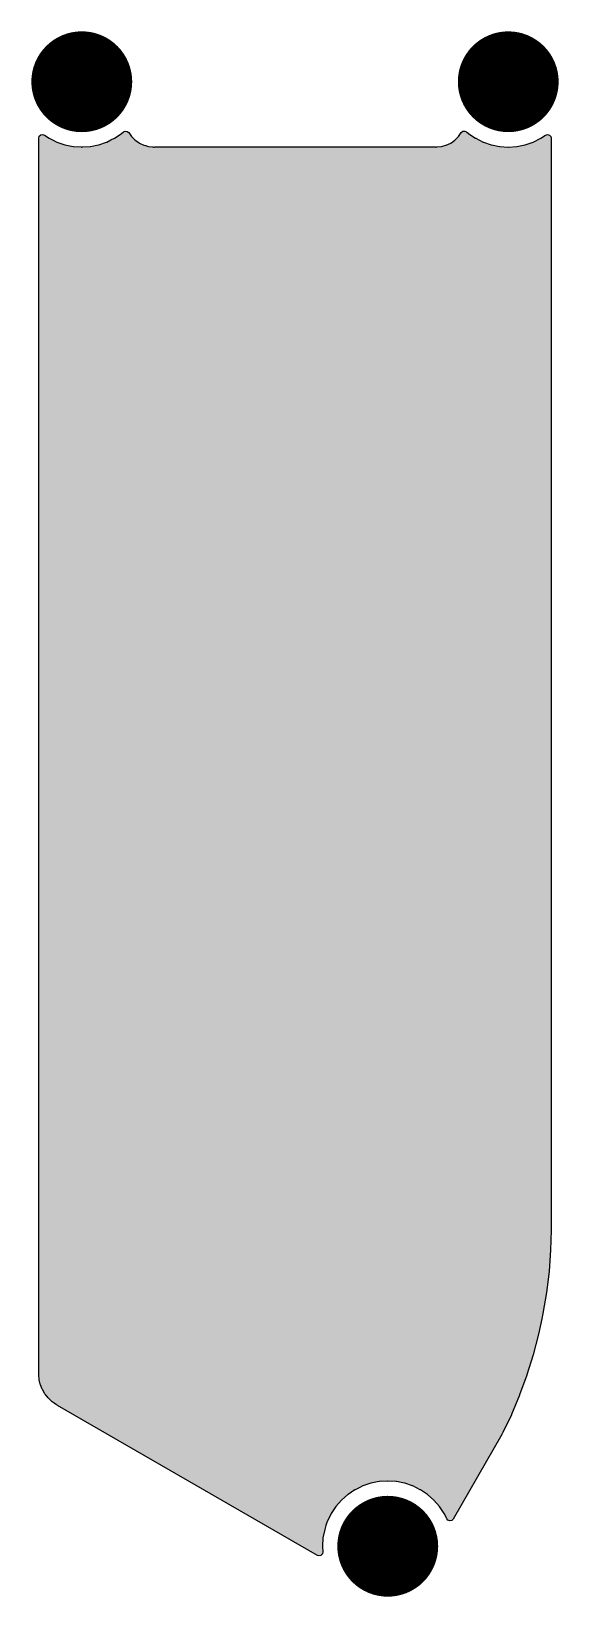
# Model space of a CAD drawing. Header units: inches. Extents: x 0 to 0.72, y 0 to 2.14.
import ezdxf

# ---------------------------------------------------------------- set-up
doc = ezdxf.new("R2010")
doc.units = ezdxf.units.IN
doc.header["$MEASUREMENT"] = 0
doc.layers.add('Pen 1', color=7, linetype='Continuous')

msp = doc.modelspace()

# ---------------------------------------------------------------- hatches: boundary and pattern name
at = {"layer": 'Pen 1'}
msp.add_hatch(color=0, dxfattribs=at).paths.add_polyline_path([(0.1309, 2.0004), (0.1329, 1.9987), (0.1367, 1.9933), (0.1417, 1.9884), (0.1418, 1.9882), (0.1418, 1.9882), (0.1452, 1.9859), (0.1474, 1.9844), (0.1536, 1.9815), (0.1557, 1.9809), (0.1601, 1.9797), (0.1601, 1.9797), (0.1604, 1.9797), (0.1655, 1.9792), (0.1658, 1.9792), (0.1668, 1.979), (0.167, 1.979), (0.1671, 1.979), (0.1671, 1.979), (0.1673, 1.979), (0.1675, 1.979), (0.1675, 1.979), (0.1684, 1.9792), (0.1691, 1.9792), (0.3822, 1.9792), (0.5503, 1.9792), (0.5511, 1.9792), (0.5519, 1.979), (0.5521, 1.979), (0.5521, 1.979), (0.5521, 1.979), (0.5524, 1.979), (0.5528, 1.9791), (0.5532, 1.9791), (0.5535, 1.9792), (0.5591, 1.9797), (0.5593, 1.9797), (0.5595, 1.9797), (0.5595, 1.9797), (0.5658, 1.9814), (0.5658, 1.9814), (0.566, 1.9815), (0.5723, 1.9844), (0.578, 1.9884), (0.5829, 1.9933), (0.583, 1.9935), (0.583, 1.9935), (0.5867, 1.9988), (0.5889, 2.0005), (0.5917, 2.0008), (0.594, 1.9996), (0.5964, 1.9975), (0.5964, 1.9975), (0.5965, 1.9974), (0.5967, 1.9973), (0.5967, 1.9973), (0.6039, 1.9925), (0.6062, 1.991), (0.6064, 1.9909), (0.6064, 1.9909), (0.6064, 1.9909), (0.6167, 1.9858), (0.6168, 1.9858), (0.6168, 1.9858), (0.6276, 1.9821), (0.6276, 1.9821), (0.6277, 1.9821), (0.6279, 1.982), (0.6279, 1.982), (0.639, 1.9798), (0.639, 1.9798), (0.6392, 1.9798), (0.6393, 1.9798), (0.6393, 1.9798), (0.6506, 1.979), (0.6508, 1.979), (0.651, 1.979), (0.6623, 1.9798), (0.6623, 1.9798), (0.6624, 1.9798), (0.6626, 1.9798), (0.6626, 1.9798), (0.6737, 1.982), (0.6737, 1.982), (0.6739, 1.9821), (0.674, 1.9821), (0.674, 1.9821), (0.6847, 1.9858), (0.6847, 1.9858), (0.6849, 1.9858), (0.6952, 1.9909), (0.6952, 1.9909), (0.6952, 1.9909), (0.6953, 1.991), (0.7018, 1.9953), (0.7045, 1.9961), (0.7072, 1.9954), (0.709, 1.9933), (0.7095, 1.9911), (0.7095, 0.5038), (0.7094, 0.503), (0.7093, 0.5022), (0.7094, 0.5012), (0.7095, 0.5005), (0.7086, 0.4731), (0.7086, 0.4729), (0.7064, 0.4442), (0.7064, 0.444), (0.7029, 0.4154), (0.7029, 0.4152), (0.6982, 0.3868), (0.6981, 0.3866), (0.6965, 0.3792), (0.6921, 0.3585), (0.692, 0.3583), (0.6847, 0.3304), (0.6847, 0.3302), (0.6761, 0.3028), (0.676, 0.3025), (0.6662, 0.2755), (0.6662, 0.2753), (0.6552, 0.2487), (0.6551, 0.2485), (0.6436, 0.224), (0.6431, 0.2232), (0.6427, 0.2227), (0.6426, 0.2223), (0.6426, 0.2223), (0.6426, 0.2222), (0.6422, 0.2214), (0.5757, 0.1061), (0.5737, 0.1042), (0.5709, 0.1037), (0.5683, 0.1047), (0.5669, 0.1064), (0.5636, 0.1133), (0.5636, 0.1133), (0.5635, 0.1134), (0.557, 0.1231), (0.5569, 0.1232), (0.5569, 0.1232), (0.5494, 0.1317), (0.5493, 0.1319), (0.5492, 0.132), (0.5407, 0.1394), (0.5407, 0.1394), (0.5406, 0.1395), (0.5404, 0.1396), (0.5404, 0.1396), (0.531, 0.1459), (0.5309, 0.146), (0.5307, 0.1461), (0.5307, 0.1461), (0.5254, 0.1487), (0.5204, 0.1512), (0.5203, 0.1512), (0.5095, 0.1549), (0.5095, 0.1549), (0.5094, 0.1549), (0.5092, 0.155), (0.5092, 0.155), (0.4981, 0.1572), (0.4981, 0.1572), (0.498, 0.1572), (0.4978, 0.1572), (0.4978, 0.1572), (0.4865, 0.1579), (0.4863, 0.158), (0.4862, 0.1579), (0.4749, 0.1572), (0.4749, 0.1572), (0.4747, 0.1572), (0.4745, 0.1572), (0.4745, 0.1572), (0.4634, 0.155), (0.4634, 0.155), (0.4633, 0.1549), (0.4631, 0.1549), (0.4631, 0.1549), (0.4524, 0.1512), (0.4522, 0.1512), (0.4473, 0.1487), (0.4419, 0.1461), (0.4419, 0.1461), (0.4418, 0.146), (0.4416, 0.1459), (0.4322, 0.1396), (0.4322, 0.1396), (0.4321, 0.1395), (0.432, 0.1394), (0.432, 0.1394), (0.4234, 0.132), (0.4233, 0.1319), (0.4232, 0.1317), (0.4157, 0.1232), (0.4157, 0.1232), (0.4156, 0.1231), (0.4092, 0.1134), (0.404, 0.103), (0.4039, 0.1028), (0.4039, 0.1028), (0.4021, 0.0973), (0.4003, 0.0919), (0.398, 0.0805), (0.3972, 0.0689), (0.3972, 0.0687), (0.3972, 0.0687), (0.3977, 0.0611), (0.3971, 0.0584), (0.3951, 0.0565), (0.3924, 0.0559), (0.3903, 0.0565), (0.0359, 0.2612), (0.0353, 0.2616), (0.0348, 0.262), (0.0348, 0.262), (0.0345, 0.2622), (0.0342, 0.2624), (0.0342, 0.2624), (0.034, 0.2624), (0.0331, 0.2629), (0.0312, 0.2642), (0.0286, 0.266), (0.028, 0.2665), (0.0233, 0.2709), (0.0228, 0.2714), (0.0187, 0.2765), (0.0183, 0.2771), (0.0151, 0.2827), (0.0148, 0.2833), (0.0124, 0.2893), (0.0122, 0.29), (0.0107, 0.2963), (0.0106, 0.2971), (0.0102, 0.3023), (0.0103, 0.3029), (0.0103, 0.3029), (0.0103, 0.3033), (0.0103, 0.3036), (0.0102, 0.3049), (0.0101, 0.3055), (0.0101, 0.5038), (0.0101, 1.9911), (0.0109, 1.9938), (0.013, 1.9956), (0.0158, 1.996), (0.0178, 1.9953), (0.0243, 1.9909), (0.0244, 1.9909), (0.0244, 1.9909), (0.0291, 1.9886), (0.0347, 1.9858), (0.0349, 1.9857), (0.0349, 1.9857), (0.0456, 1.9821), (0.0456, 1.9821), (0.0458, 1.982), (0.0459, 1.982), (0.0459, 1.982), (0.0571, 1.9798), (0.0571, 1.9798), (0.0572, 1.9798), (0.0574, 1.9798), (0.0574, 1.9798), (0.068, 1.9791), (0.0686, 1.979), (0.0687, 1.979), (0.0689, 1.979), (0.069, 1.979), (0.0691, 1.979), (0.0697, 1.9791), (0.0803, 1.9798), (0.0803, 1.9798), (0.0805, 1.9798), (0.0806, 1.9798), (0.0806, 1.9798), (0.0918, 1.982), (0.0918, 1.982), (0.0919, 1.982), (0.0921, 1.9821), (0.0921, 1.9821), (0.1028, 1.9857), (0.1028, 1.9857), (0.103, 1.9858), (0.1086, 1.9886), (0.1133, 1.9909), (0.1133, 1.9909), (0.1134, 1.9909), (0.1199, 1.9953), (0.123, 1.9973), (0.123, 1.9973), (0.1231, 1.9974), (0.1232, 1.9975), (0.1232, 1.9975), (0.1256, 1.9996), (0.1281, 2.0008)])

# ---------------------------------------------------------------- linework, layer by layer
at = {"layer": 'Pen 1', "color": 0}
for points in [[(0.0344, 2.0681, 0.0688, 0.0688, 1), (0.1033, 2.0681, 0.0688, 0.0688, 1), (0.0344, 2.0681, 0.0688, 0.0688, 0)], [(0.6164, 2.0681, 0.0688, 0.0688, 1), (0.6852, 2.0681, 0.0688, 0.0688, 1), (0.6164, 2.0681, 0.0688, 0.0688, 0)], [(0.4519, 0.0689, 0.0688, 0.0688, 1), (0.5208, 0.0689, 0.0688, 0.0688, 1), (0.4519, 0.0689, 0.0688, 0.0688, 0)]]:
    msp.add_lwpolyline(points, format="xyseb", dxfattribs=at)
msp.add_lwpolyline([(0.1309, 2.0004), (0.1329, 1.9987), (0.1367, 1.9933), (0.1417, 1.9884), (0.1418, 1.9882), (0.1418, 1.9882), (0.1452, 1.9859), (0.1474, 1.9844), (0.1536, 1.9815), (0.1557, 1.9809), (0.1601, 1.9797), (0.1601, 1.9797), (0.1604, 1.9797), (0.1655, 1.9792), (0.1658, 1.9792), (0.1668, 1.979), (0.167, 1.979), (0.1671, 1.979), (0.1671, 1.979), (0.1673, 1.979), (0.1675, 1.979), (0.1675, 1.979), (0.1684, 1.9792), (0.1691, 1.9792), (0.3822, 1.9792), (0.5503, 1.9792), (0.5511, 1.9792), (0.5519, 1.979), (0.5521, 1.979), (0.5521, 1.979), (0.5521, 1.979), (0.5524, 1.979), (0.5528, 1.9791), (0.5532, 1.9791), (0.5535, 1.9792), (0.5591, 1.9797), (0.5593, 1.9797), (0.5595, 1.9797), (0.5595, 1.9797), (0.5658, 1.9814), (0.5658, 1.9814), (0.566, 1.9815), (0.5723, 1.9844), (0.578, 1.9884), (0.5829, 1.9933), (0.583, 1.9935), (0.583, 1.9935), (0.5867, 1.9988), (0.5889, 2.0005), (0.5917, 2.0008), (0.594, 1.9996), (0.5964, 1.9975), (0.5964, 1.9975), (0.5965, 1.9974), (0.5967, 1.9973), (0.5967, 1.9973), (0.6039, 1.9925), (0.6062, 1.991), (0.6064, 1.9909), (0.6064, 1.9909), (0.6064, 1.9909), (0.6167, 1.9858), (0.6168, 1.9858), (0.6168, 1.9858), (0.6276, 1.9821), (0.6276, 1.9821), (0.6277, 1.9821), (0.6279, 1.982), (0.6279, 1.982), (0.639, 1.9798), (0.639, 1.9798), (0.6392, 1.9798), (0.6393, 1.9798), (0.6393, 1.9798), (0.6506, 1.979), (0.6508, 1.979), (0.651, 1.979), (0.6623, 1.9798), (0.6623, 1.9798), (0.6624, 1.9798), (0.6626, 1.9798), (0.6626, 1.9798), (0.6737, 1.982), (0.6737, 1.982), (0.6739, 1.9821), (0.674, 1.9821), (0.674, 1.9821), (0.6847, 1.9858), (0.6847, 1.9858), (0.6849, 1.9858), (0.6952, 1.9909), (0.6952, 1.9909), (0.6952, 1.9909), (0.6953, 1.991), (0.7018, 1.9953), (0.7045, 1.9961), (0.7072, 1.9954), (0.709, 1.9933), (0.7095, 1.9911), (0.7095, 0.5038), (0.7094, 0.503), (0.7093, 0.5022), (0.7094, 0.5012), (0.7095, 0.5005), (0.7086, 0.4731), (0.7086, 0.4729), (0.7064, 0.4442), (0.7064, 0.444), (0.7029, 0.4154), (0.7029, 0.4152), (0.6982, 0.3868), (0.6981, 0.3866), (0.6965, 0.3792), (0.6921, 0.3585), (0.692, 0.3583), (0.6847, 0.3304), (0.6847, 0.3302), (0.6761, 0.3028), (0.676, 0.3025), (0.6662, 0.2755), (0.6662, 0.2753), (0.6552, 0.2487), (0.6551, 0.2485), (0.6436, 0.224), (0.6431, 0.2232), (0.6427, 0.2227), (0.6426, 0.2223), (0.6426, 0.2223), (0.6426, 0.2222), (0.6422, 0.2214), (0.5757, 0.1061), (0.5737, 0.1042), (0.5709, 0.1037), (0.5683, 0.1047), (0.5669, 0.1064), (0.5636, 0.1133), (0.5636, 0.1133), (0.5635, 0.1134), (0.557, 0.1231), (0.5569, 0.1232), (0.5569, 0.1232), (0.5494, 0.1317), (0.5493, 0.1319), (0.5492, 0.132), (0.5407, 0.1394), (0.5407, 0.1394), (0.5406, 0.1395), (0.5404, 0.1396), (0.5404, 0.1396), (0.531, 0.1459), (0.5309, 0.146), (0.5307, 0.1461), (0.5307, 0.1461), (0.5254, 0.1487), (0.5204, 0.1512), (0.5203, 0.1512), (0.5095, 0.1549), (0.5095, 0.1549), (0.5094, 0.1549), (0.5092, 0.155), (0.5092, 0.155), (0.4981, 0.1572), (0.4981, 0.1572), (0.498, 0.1572), (0.4978, 0.1572), (0.4978, 0.1572), (0.4865, 0.1579), (0.4863, 0.158), (0.4862, 0.1579), (0.4749, 0.1572), (0.4749, 0.1572), (0.4747, 0.1572), (0.4745, 0.1572), (0.4745, 0.1572), (0.4634, 0.155), (0.4634, 0.155), (0.4633, 0.1549), (0.4631, 0.1549), (0.4631, 0.1549), (0.4524, 0.1512), (0.4522, 0.1512), (0.4473, 0.1487), (0.4419, 0.1461), (0.4419, 0.1461), (0.4418, 0.146), (0.4416, 0.1459), (0.4322, 0.1396), (0.4322, 0.1396), (0.4321, 0.1395), (0.432, 0.1394), (0.432, 0.1394), (0.4234, 0.132), (0.4233, 0.1319), (0.4232, 0.1317), (0.4157, 0.1232), (0.4157, 0.1232), (0.4156, 0.1231), (0.4092, 0.1134), (0.404, 0.103), (0.4039, 0.1028), (0.4039, 0.1028), (0.4021, 0.0973), (0.4003, 0.0919), (0.398, 0.0805), (0.3972, 0.0689), (0.3972, 0.0687), (0.3972, 0.0687), (0.3977, 0.0611), (0.3971, 0.0584), (0.3951, 0.0565), (0.3924, 0.0559), (0.3903, 0.0565), (0.0359, 0.2612), (0.0353, 0.2616), (0.0348, 0.262), (0.0348, 0.262), (0.0345, 0.2622), (0.0342, 0.2624), (0.0342, 0.2624), (0.034, 0.2624), (0.0331, 0.2629), (0.0312, 0.2642), (0.0286, 0.266), (0.028, 0.2665), (0.0233, 0.2709), (0.0228, 0.2714), (0.0187, 0.2765), (0.0183, 0.2771), (0.0151, 0.2827), (0.0148, 0.2833), (0.0124, 0.2893), (0.0122, 0.29), (0.0107, 0.2963), (0.0106, 0.2971), (0.0102, 0.3023), (0.0103, 0.3029), (0.0103, 0.3029), (0.0103, 0.3033), (0.0103, 0.3036), (0.0102, 0.3049), (0.0101, 0.3055), (0.0101, 0.5038), (0.0101, 1.9911), (0.0109, 1.9938), (0.013, 1.9956), (0.0158, 1.996), (0.0178, 1.9953), (0.0243, 1.9909), (0.0244, 1.9909), (0.0244, 1.9909), (0.0291, 1.9886), (0.0347, 1.9858), (0.0349, 1.9857), (0.0349, 1.9857), (0.0456, 1.9821), (0.0456, 1.9821), (0.0458, 1.982), (0.0459, 1.982), (0.0459, 1.982), (0.0571, 1.9798), (0.0571, 1.9798), (0.0572, 1.9798), (0.0574, 1.9798), (0.0574, 1.9798), (0.068, 1.9791), (0.0686, 1.979), (0.0687, 1.979), (0.0689, 1.979), (0.069, 1.979), (0.0691, 1.979), (0.0697, 1.9791), (0.0803, 1.9798), (0.0803, 1.9798), (0.0805, 1.9798), (0.0806, 1.9798), (0.0806, 1.9798), (0.0918, 1.982), (0.0918, 1.982), (0.0919, 1.982), (0.0921, 1.9821), (0.0921, 1.9821), (0.1028, 1.9857), (0.1028, 1.9857), (0.103, 1.9858), (0.1086, 1.9886), (0.1133, 1.9909), (0.1133, 1.9909), (0.1134, 1.9909), (0.1199, 1.9953), (0.123, 1.9973), (0.123, 1.9973), (0.1231, 1.9974), (0.1232, 1.9975), (0.1232, 1.9975), (0.1256, 1.9996), (0.1281, 2.0008), (0.1309, 2.0004)], dxfattribs=at)

doc.saveas('drawing.dxf')
